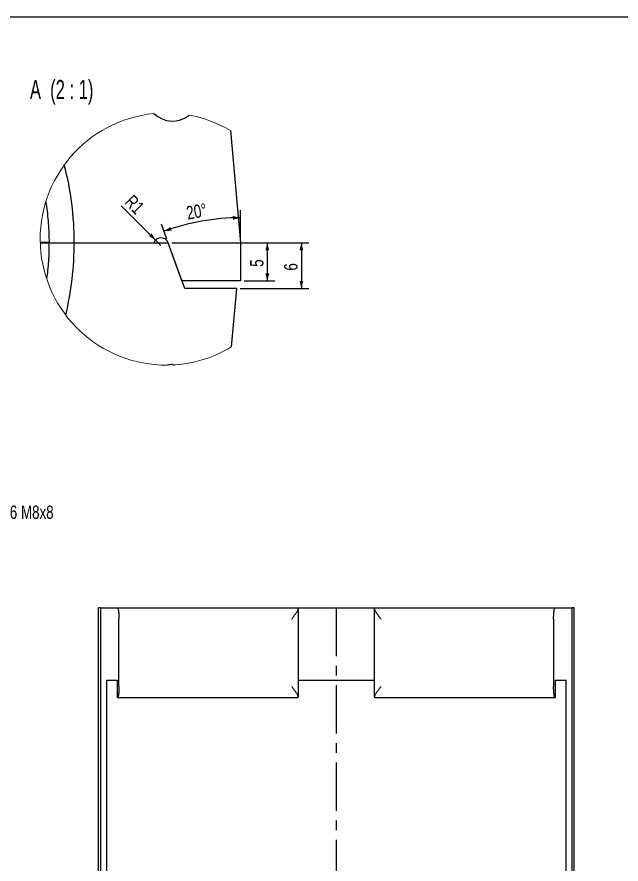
# Model space of a CAD drawing. Header units: millimetres. Extents: x 8 to 872, y 8 to 585.
# Drawn here: x 477.1 to 635.9, y 362.5 to 585 of the extents above; entities that cross this region are included whole.
import ezdxf

# ---------------------------------------------------------------- set-up
doc = ezdxf.new("R2010")
doc.units = ezdxf.units.MM
doc.linetypes.add('CENTERX2', pattern=[20.32, 12.7, -2.54, 2.54, -2.54])
for name, color, linetype in [('CENTERLINE', 4, 'CENTERX2'), ('DIMENSIONS', 2, 'Continuous'), ('TEXT', 2, 'Continuous')]:
    doc.layers.add(name, color=color, linetype=linetype)
doc.layers.add('OUTLINE', color=7, linetype='Continuous', lineweight=25)
doc.styles.add('SLDTEXTSTYLE0', font='TXT', dxfattribs={"width": 0.75})
doc.styles.add('SLDTEXTSTYLE3', font='TXT', dxfattribs={"width": 0.692308})
doc.styles.add('SLDTEXTSTYLE8', font='TXT', dxfattribs={"width": 0.65})
doc.dimstyles.new('SLDDIMSTYLE27', dxfattribs={"dimtxt": 3.5, "dimasz": 2, "dimexe": 0, "dimexo": 0.0625, "dimgap": 0.875, "dimtad": 1, "dimlfac": 0.5, "dimrnd": 1e-09, "dimzin": 12, "dimdsep": 46, "dimtxsty": 'SLDTEXTSTYLE0', "dimsah": 1, "dimcen": 0.09, "dimadec": 0, "dimazin": 3, "dimtfac": 1, "dimtofl": 0, "dimtmove": 0, "dimatfit": 3, "dimfxl": 0, "dimfrac": 2, "dimtolj": 1, "dimtzin": 12, "dimarcsym": 0})
doc.dimstyles.new('SLDDIMSTYLE28', dxfattribs={"dimtxt": 3.5, "dimasz": 2, "dimexe": 0, "dimexo": 0.0625, "dimgap": 0.875, "dimtad": 1, "dimdec": 4, "dimlfac": 0.5, "dimzin": 12, "dimdsep": 46, "dimtxsty": 'SLDTEXTSTYLE0', "dimsah": 1, "dimcen": 0.09, "dimazin": 3, "dimtfac": 1, "dimtofl": 0, "dimtmove": 0, "dimatfit": 3, "dimfxl": 0, "dimfrac": 2, "dimtolj": 1, "dimtzin": 12, "dimarcsym": 0})
doc.dimstyles.new('SLDDIMSTYLE30', dxfattribs={"dimtxt": 3.5, "dimasz": 2, "dimexe": 0, "dimexo": 0.0625, "dimgap": 0.875, "dimtad": 1, "dimlfac": 0.5, "dimrnd": 1e-09, "dimzin": 12, "dimdsep": 46, "dimtxsty": 'SLDTEXTSTYLE0', "dimsah": 1, "dimcen": 0, "dimadec": 0, "dimazin": 3, "dimtfac": 1, "dimtofl": 0, "dimtmove": 0, "dimatfit": 3, "dimfxl": 0, "dimfrac": 2, "dimtolj": 1, "dimtzin": 12, "dimarcsym": 0})

# ---------------------------------------------------------------- blocks, each defined once
blk = doc.blocks.new('SW_NOTE_5')
at = {"layer": 'TEXT', "color": 0, "char_height": 3.5, "attachment_point": 1}
for s, insert, style in [('Tap M8 9 deep', (0.56, 4.54), 'SLDTEXTSTYLE3'), ('plug with DIN 916 M8x8', (0.56, 0.07), 'SLDTEXTSTYLE0')]:
    blk.add_mtext(s, dxfattribs=dict(at, insert=insert, style=style))
blk = doc.blocks.new('_D_80')
at = {"layer": 'DIMENSIONS'}
for q in [(504.55, 535.42), (514.99, 524.98)]:
    blk.add_line((513.57, 526.4), q, dxfattribs=at)
blk.add_solid([(513.57, 526.4), (512.51, 528.17), (511.8, 527.46)], dxfattribs=at)
at = {"layer": 'DIMENSIONS', "insert": (507.7, 538.56), "char_height": 3.5, "attachment_point": 1, "rotation": 315, "style": 'SLDTEXTSTYLE0'}
blk.add_mtext('R1', dxfattribs=at)
blk = doc.blocks.new('_D_81')
at = {"layer": 'DIMENSIONS'}
for p, q in [((517.87, 525.67), (544.93, 525.67)), ((542.93, 525.67), (542.93, 515.67)), ((536.87, 515.67), (544.93, 515.67))]:
    blk.add_line(p, q, dxfattribs=at)
for points in [[(542.93, 525.67), (542.43, 523.67), (543.43, 523.67)], [(542.93, 515.67), (543.43, 517.67), (542.43, 517.67)]]:
    blk.add_solid(points, dxfattribs=at)
at = {"layer": 'DIMENSIONS', "insert": (538.42, 519.37), "char_height": 3.5, "attachment_point": 1, "rotation": 90, "style": 'SLDTEXTSTYLE0'}
blk.add_mtext('5', dxfattribs=at)
blk = doc.blocks.new('_D_82')
at = {"layer": 'DIMENSIONS'}
for p, q in [((535.87, 526.67), (535.87, 534.25)), ((516.52, 526.61), (515.08, 530.58))]:
    blk.add_line(p, q, dxfattribs=at)
blk.add_arc((535.87, 473.47), 58.78, 90, 110, dxfattribs=at)
for points in [[(535.87, 532.25), (533.86, 532.72), (533.87, 531.72)], [(515.76, 528.7), (517.81, 528.88), (517.49, 529.83)]]:
    blk.add_solid(points, dxfattribs=at)
at = {"layer": 'DIMENSIONS', "insert": (521.41, 535.19), "char_height": 3.5, "attachment_point": 1, "rotation": 10, "style": 'SLDTEXTSTYLE0'}
blk.add_mtext('20°', dxfattribs=at)
blk = doc.blocks.new('_D_83')
at = {"layer": 'DIMENSIONS'}
for p, q in [((517.87, 525.67), (553.87, 525.67)), ((551.87, 525.67), (551.87, 513.67)), ((535.82, 513.67), (553.87, 513.67))]:
    blk.add_line(p, q, dxfattribs=at)
for points in [[(551.87, 525.67), (551.37, 523.67), (552.37, 523.67)], [(551.87, 513.67), (552.37, 515.67), (551.37, 515.67)]]:
    blk.add_solid(points, dxfattribs=at)
at = {"layer": 'DIMENSIONS', "insert": (547.36, 518.37), "char_height": 3.5, "attachment_point": 1, "rotation": 90, "style": 'SLDTEXTSTYLE0'}
blk.add_mtext('6', dxfattribs=at)

msp = doc.modelspace()

# ---------------------------------------------------------------- linework, layer by layer
at = {"color": 7, "linetype": 'Continuous', "lineweight": 18}
for centre, radius, start, end in [((516.36583, 526.66795), 33.11997, 95.6122073, 270.551822), ((516.36589, 526.66809), 33.11983, 59.2748744, 79.4915404), ((516.36585, 526.6679), 33.11991, 274.1035941, 301.0974149)]:
    msp.add_arc(centre, radius, start, end, dxfattribs=at)
at = {"layer": 'CENTERLINE'}
msp.add_line((561.05106, 429.83342), (561.05106, 155.56068), dxfattribs=at)
at = {"layer": 'OUTLINE'}
for p, q in [((8, 585), (832, 585)), ((533.28747, 555.13883), (535.86584, 525.66795)), ((483.25553, 525.86795), (485.56215, 525.86795)), ((483.26096, 525.66795), (485.56583, 525.66795)), ((485.56583, 525.66795), (492.20827, 525.66795)), ((492.20827, 525.66795), (516.86584, 525.66795)), ((492.20827, 525.66795), (513.10706, 525.66795)), ((521.23348, 513.66795), (516.86584, 525.66795)), ((520.50553, 515.66795), (516.86584, 525.66795)), ((535.86584, 525.66795), (535.86584, 515.66795)), ((535.86584, 515.66795), (520.50553, 515.66795)), ((534.81597, 513.66795), (521.23348, 513.66795)), ((534.81597, 513.66795), (533.47211, 498.30763)), ((499.07599, 429.83342), (498.55106, 429.83342)), ((498.55106, 155.18876), (498.55106, 429.83342)), ((499.07599, 429.83342), (499.07599, 155.18876)), ((499.07599, 429.83342), (503.54147, 429.83342)), ((503.54147, 429.83342), (551.05106, 429.83342)), ((551.05106, 429.83342), (571.05106, 429.83342)), ((551.05106, 429.53504), (551.05106, 406.4318)), ((571.05106, 429.83342), (618.56064, 429.83342)), ((571.05106, 406.4318), (571.05106, 429.53504)), ((618.56064, 429.83342), (623.02613, 429.83342)), ((623.02613, 155.18876), (623.02613, 429.83342)), ((623.55106, 429.83342), (623.02613, 429.83342)), ((623.55106, 166.18876), (623.55106, 429.83342)), ((503.94021, 409.13342), (503.94021, 426.83342)), ((618.1619, 426.83342), (618.1619, 409.13342)), ((500.63743, 410.83342), (500.63743, 346.13342)), ((500.63743, 410.83342), (503.48719, 410.83342)), ((503.48147, 410.83342), (503.48147, 406.13342)), ((551.05106, 410.83342), (561.05106, 410.83342)), ((561.05106, 410.83342), (571.05106, 410.83342)), ((618.61493, 410.83342), (621.46469, 410.83342)), ((618.62064, 406.13342), (618.62064, 410.83342)), ((621.46469, 346.13342), (621.46469, 410.83342)), ((503.48719, 406.13342), (503.48147, 406.13342)), ((503.54147, 406.13342), (503.48719, 406.13342)), ((551.05106, 406.13342), (503.54147, 406.13342)), ((618.56064, 406.13342), (571.05106, 406.13342)), ((618.61493, 406.13342), (618.56064, 406.13342)), ((618.62064, 406.13342), (618.61493, 406.13342))]:
    msp.add_line(p, q, dxfattribs=at)
at = {"layer": 'OUTLINE', "flags": 128}
msp.add_lwpolyline([(517.99079, 493.67766), (518.54001, 493.65608), (518.73592, 493.63289)], dxfattribs=at)
at = {"layer": 'OUTLINE'}
for centre, radius, start, end in [((517.98938, 564.64195), 6.9837, 225.8717692, 309.2319293), ((411.21961, 525.69117), 80.98866, 359.9835741, 14.632031), ((410.86923, 525.6677), 81.33903, 346.4976499, 0.0001787), ((514.98645, 524.98391), 2, 20.0000384, 159.9999616), ((517.87913, 488.09635), 5.58242, 88.8539094, 102.3535741)]:
    msp.add_arc(centre, radius, start, end, dxfattribs=at)
for points, knots in [([(484.71976, 536.43826), (484.75115, 536.25176), (484.92389, 535.22549), (485.15209, 533.34608), (485.39338, 530.79794), (485.53383, 528.23709), (485.56584, 526.52443), (485.56583, 525.66809), (485.56583, 525.66795)], [0, 0, 0, 0, 0.052461246, 0.288692292, 0.524923854, 0.762443347, 0.999963012, 1, 1, 1, 1]), ([(485.56583, 525.66795), (485.5579, 524.865), (485.54204, 523.25908), (485.41051, 520.84947), (485.21464, 518.51471), (485.01726, 516.98784), (484.92332, 516.26119)], [0, 0, 0, 0, 0.255277892, 0.510555576, 0.767068411, 1, 1, 1, 1]), ([(503.54147, 429.83342), (503.55441, 429.83083), (503.58027, 429.82563), (503.61913, 429.78279), (503.65791, 429.71266), (503.69419, 429.61659), (503.72763, 429.50018), (503.75847, 429.36682), (503.78857, 429.20705), (503.82167, 428.99264), (503.85012, 428.75832), (503.8737, 428.51266), (503.89272, 428.27779), (503.9117, 427.98089), (503.92764, 427.61922), (503.93819, 427.23173), (503.93953, 426.96775), (503.94021, 426.83342)], [0, 0, 0, 0, 0.073924403, 0.147845621, 0.223031389, 0.298209836, 0.360509861, 0.422802143, 0.486405284, 0.549995753, 0.639900319, 0.685928045, 0.731944532, 0.799448743, 0.868664116, 0.93316695, 1, 1, 1, 1]), ([(549.34197, 426.83342), (549.34407, 426.83639), (549.43013, 426.95828), (549.60279, 427.19939), (549.85968, 427.55419), (550.09777, 427.88298), (550.31331, 428.1838), (550.50388, 428.45639), (550.68336, 428.72491), (550.84393, 428.9839), (550.96247, 429.20946), (551.03651, 429.39569), (551.04621, 429.48861), (551.05106, 429.53504)], [0, 0, 0, 0, 0.0029144858, 0.1193981461, 0.236167333, 0.3525864599, 0.4475030144, 0.5426315413, 0.637407258, 0.7385976008, 0.8396328355, 0.919866134, 1, 1, 1, 1]), ([(551.05106, 429.53504), (551.05106, 429.59205), (551.05106, 429.70727), (551.05106, 429.81153), (551.05106, 429.82594), (551.05106, 429.83342)], [0, 0, 0, 0, 0.320290331, 0.647389755, 1, 1, 1, 1]), ([(571.05106, 429.83342), (571.05106, 429.82816), (571.05106, 429.81753), (571.05106, 429.74046), (571.05106, 429.64412), (571.05106, 429.57149), (571.05106, 429.53504)], [0, 0, 0, 0, 0.301376152, 0.608376752, 0.803435237, 1, 1, 1, 1]), ([(571.05106, 429.53504), (571.0557, 429.48945), (571.06513, 429.39679), (571.13882, 429.21128), (571.25747, 428.98526), (571.40467, 428.74747), (571.55221, 428.52499), (571.69047, 428.32424), (571.83684, 428.1168), (571.9996, 427.88978), (572.17655, 427.64512), (572.36782, 427.3813), (572.56105, 427.11338), (572.69216, 426.92972), (572.75805, 426.83639), (572.76015, 426.83342)], [0, 0, 0, 0, 0.078891674, 0.160354767, 0.260033325, 0.362556147, 0.432782729, 0.503027315, 0.575208206, 0.647396966, 0.733745595, 0.820099945, 0.908591873, 0.997086087, 1, 1, 1, 1]), ([(618.1619, 426.83342), (618.16209, 426.90296), (618.1626, 427.09009), (618.16791, 427.39416), (618.17963, 427.75487), (618.19803, 428.1151), (618.22016, 428.42038), (618.24245, 428.66235), (618.26338, 428.85313), (618.28578, 429.02573), (618.31288, 429.20325), (618.34483, 429.37445), (618.382, 429.53069), (618.42049, 429.65412), (618.46328, 429.7524), (618.51008, 429.82018), (618.54375, 429.829), (618.56064, 429.83342)], [0, 0, 0, 0, 0.0346435, 0.093221835, 0.153502208, 0.225780763, 0.300146224, 0.350569879, 0.401008042, 0.452823806, 0.504649769, 0.579345721, 0.654061875, 0.730808782, 0.807566356, 0.903454374, 1, 1, 1, 1]), ([(503.94021, 409.13342), (503.94002, 409.06388), (503.93951, 408.87674), (503.93421, 408.57267), (503.92249, 408.21197), (503.90409, 407.85173), (503.88195, 407.54647), (503.85967, 407.30449), (503.83873, 407.11372), (503.81634, 406.94109), (503.78923, 406.76359), (503.75729, 406.59239), (503.72011, 406.43614), (503.68163, 406.31271), (503.63883, 406.21445), (503.59203, 406.14665), (503.55837, 406.13784), (503.54147, 406.13342)], [0, 0, 0, 0, 0.034644738, 0.093223061, 0.153502272, 0.225781896, 0.30014548, 0.350569947, 0.401007379, 0.45282448, 0.504649827, 0.579345826, 0.654061978, 0.730808831, 0.807566211, 0.903454377, 1, 1, 1, 1]), ([(551.05106, 406.4318), (551.04621, 406.47822), (551.0365, 406.57113), (550.96247, 406.75738), (550.84393, 406.98295), (550.68336, 407.24191), (550.50388, 407.51045), (550.31331, 407.78303), (550.09777, 408.08386), (549.85968, 408.41265), (549.60276, 408.76743), (549.43018, 409.00859), (549.34407, 409.13045), (549.34197, 409.13342)], [0, 0, 0, 0, 0.080132907, 0.160367308, 0.261403788, 0.362591377, 0.457368537, 0.552497054, 0.647415148, 0.763832683, 0.880600256, 0.997087127, 1, 1, 1, 1]), ([(572.76015, 409.13342), (572.75805, 409.13045), (572.67194, 409.00859), (572.49935, 408.76743), (572.24243, 408.41265), (572.00435, 408.08386), (571.7888, 407.78303), (571.59824, 407.51045), (571.41876, 407.24191), (571.25818, 406.98295), (571.13964, 406.75738), (571.06561, 406.57113), (571.05591, 406.47822), (571.05106, 406.4318)], [0, 0, 0, 0, 0.0029127306, 0.119399634, 0.2361671408, 0.35258477, 0.4475029896, 0.5426314948, 0.6374085995, 0.7385961531, 0.8396326994, 0.9198670647, 1, 1, 1, 1]), ([(618.56064, 406.13342), (618.54771, 406.13601), (618.52185, 406.1412), (618.48298, 406.18404), (618.4442, 406.25418), (618.40794, 406.35025), (618.37448, 406.46665), (618.34366, 406.60002), (618.31354, 406.7598), (618.28045, 406.97418), (618.25199, 407.20852), (618.22841, 407.45417), (618.2094, 407.68904), (618.19041, 407.98596), (618.17447, 408.34761), (618.16393, 408.73511), (618.16259, 408.99909), (618.1619, 409.13342)], [0, 0, 0, 0, 0.073924355, 0.147845634, 0.223031603, 0.298209725, 0.360509447, 0.422802072, 0.486405788, 0.549995042, 0.639901111, 0.685928008, 0.731943591, 0.799449809, 0.868662979, 0.933168176, 1, 1, 1, 1]), ([(551.05106, 406.13342), (551.05106, 406.13591), (551.05106, 406.14091), (551.05106, 406.18735), (551.05106, 406.27346), (551.05106, 406.37872), (551.05106, 406.4318)], [0, 0, 0, 0, 0.207359138, 0.416512424, 0.705767802, 1, 1, 1, 1]), ([(571.05106, 406.4318), (571.05106, 406.41281), (571.05106, 406.3236), (571.05106, 406.23036), (571.05106, 406.16496), (571.05106, 406.13776), (571.05106, 406.13474), (571.05106, 406.13342)], [0, 0, 0, 0, 0.099959191, 0.4697335485, 0.6600928051, 0.8504500268, 1, 1, 1, 1])]:
    msp.add_open_spline(points, degree=3, knots=knots, dxfattribs=at)

# ---------------------------------------------------------------- block references
at = {"layer": 'TEXT'}
msp.add_blockref('SW_NOTE_5', (448.95055, 456.59341), dxfattribs=at)

# ---------------------------------------------------------------- texts
at = {"layer": 'TEXT', "insert": (488.89013, 568.44601), "char_height": 5, "attachment_point": 2, "style": 'SLDTEXTSTYLE8'}
msp.add_mtext('A  (2 : 1)', dxfattribs=at)

# ---------------------------------------------------------------- dimensions: what is measured, and where the dimension line sits
at = {"layer": 'DIMENSIONS'}
dim = msp.add_radius_dim(center=(514.98645, 524.98391), mpoint=(513.57224, 526.39813), dimstyle='SLDDIMSTYLE30', dxfattribs=at)
dim.commit()
dim.dimension.update_dxf_attribs({"geometry": '_D_80', "text_midpoint": (506.25642, 533.71396), "dimtype": 164})
dim = msp.add_angular_dim_2l(base=(525.65812, 531.35669), line1=((535.86583, 525.66795), (535.86583, 515.66795)), line2=((521.23348, 513.66795), (516.86583, 525.66795)), dimstyle='SLDDIMSTYLE28', dxfattribs=at)
dim.commit()
dim.dimension.update_dxf_attribs({"geometry": '_D_82', "text_midpoint": (525.65812, 531.35669), "dimtype": 162})
for base, p2, picture, middle in [((542.93247, 515.66795), (535.86583, 515.66795), '_D_81', (542.93247, 520.66795)), ((551.86681, 513.66795), (534.81597, 513.66795), '_D_83', (551.86681, 519.66795))]:
    dim = msp.add_linear_dim(base=base, p1=(516.86584, 525.66795), p2=p2, angle=90, dimstyle='SLDDIMSTYLE27', dxfattribs=at)
    dim.commit()
    dim.dimension.update_dxf_attribs({"geometry": picture, "text_midpoint": middle, "dimtype": 160})

doc.saveas('drawing.dxf')
